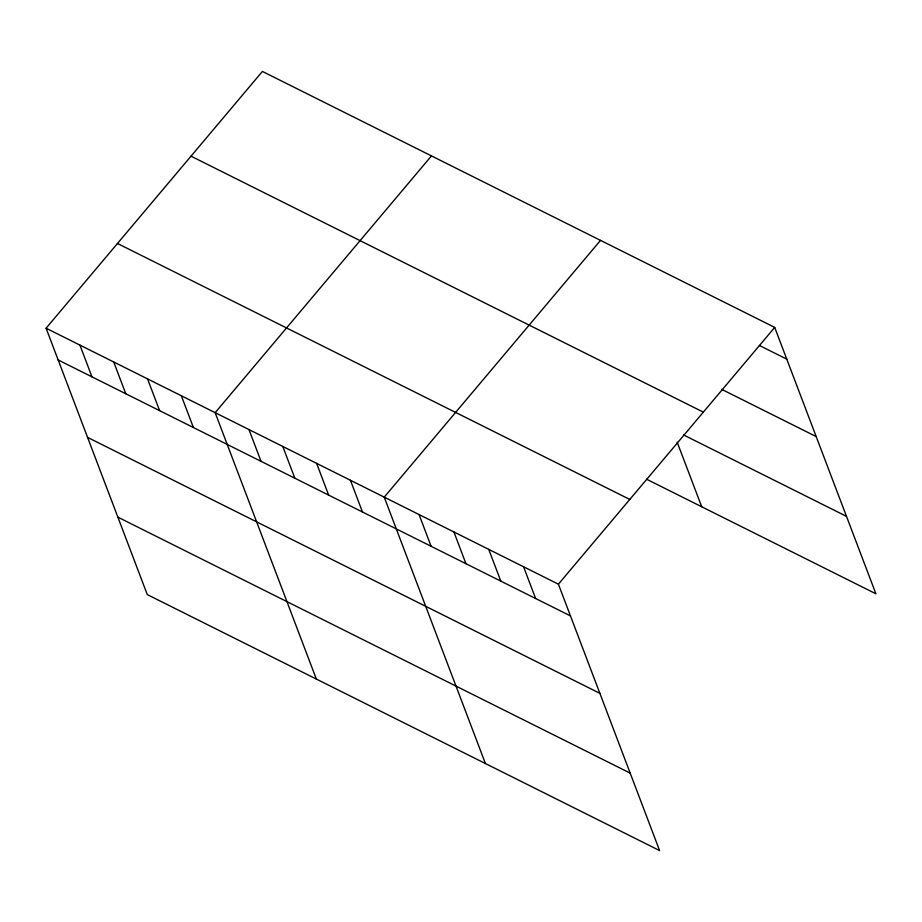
<?xml version="1.0" encoding="UTF-8"?>
<svg xmlns="http://www.w3.org/2000/svg" width="922" height="922" viewBox="0 0 922 922"><rect width="100%" height="100%" fill="white"/><g stroke="black" fill="none" stroke-linecap="round" stroke-linejoin="round"><path stroke-width="1.38" d="M46.1 328.209L558.409 584.179L659.599 850.568L147.29 594.598L46.1 328.209L262.401 71.432L774.711 327.402L875.9 593.791L646.61 479.233M431.461 155.91L215.16 412.687L316.35 679.065M600.522 240.377L384.232 497.154L485.421 763.531M558.409 584.179L774.711 327.402M759.394 345.462L786.766 359.142M721.626 389.326L816.177 436.567M191.015 156.175L703.336 412.134M683.502 434.919L846.488 516.355M117.474 243.477L629.795 499.447M58.155 359.949L570.464 615.919M87.567 437.385L599.888 693.344M117.878 517.161L630.187 773.132M677.197 442.226L701.711 506.754M523.581 566.776L535.636 598.505M488.741 549.362L500.796 581.102M453.901 531.959L465.956 563.699M419.061 514.557L431.116 546.297M350.418 480.258L362.473 511.998M316.603 463.363L328.658 495.102M282.789 446.467L294.844 478.207M248.975 429.571L261.03 461.311M181.346 395.792L193.401 427.52M147.543 378.896L159.598 410.636M113.729 362L125.784 393.74M79.914 345.105L91.969 376.844"/></g></svg>
